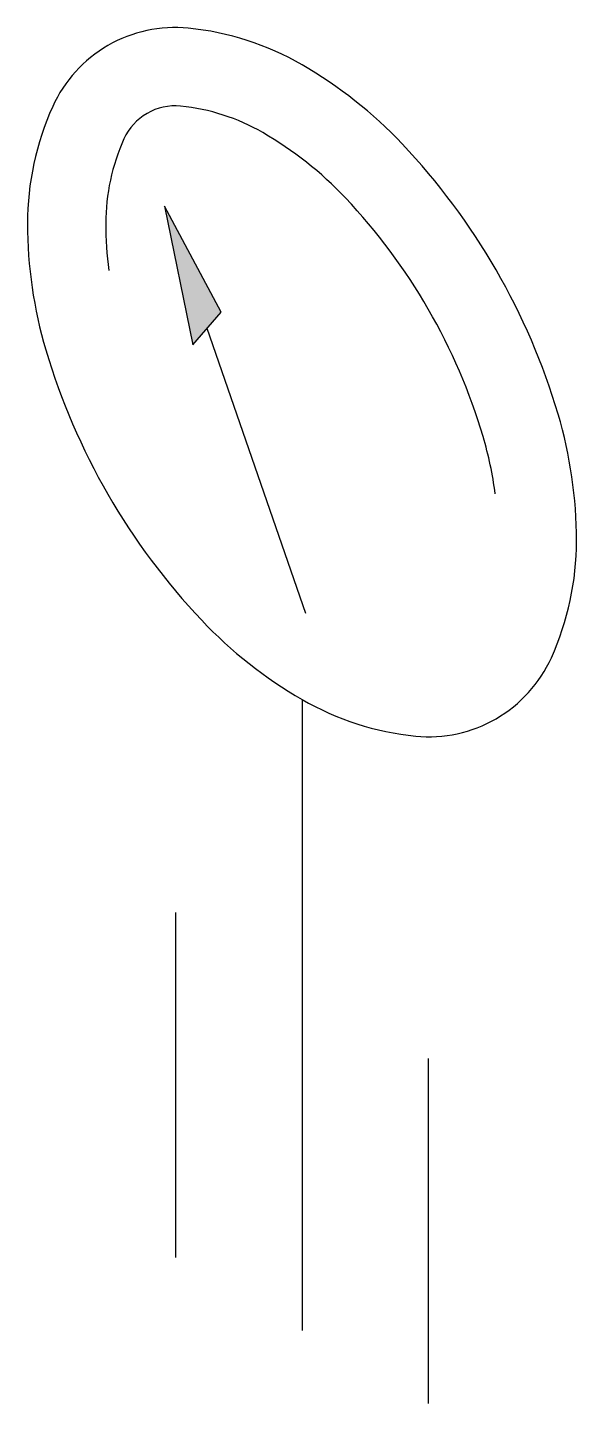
# Model space of a CAD drawing. Header units: millimetres. Extents: x -9887.221 to -9886.903, y -52.073 to -51.276.
import ezdxf

# ---------------------------------------------------------------- set-up
doc = ezdxf.new("R2010")
doc.units = ezdxf.units.MM
doc.header["$LTSCALE"] = 10
doc.layers.add('Tub_iso_componentes', color=2, linetype='Continuous')

msp = doc.modelspace()

# ---------------------------------------------------------------- hatches: boundary and pattern name
at = {"layer": 'Tub_iso_componentes'}
msp.add_hatch(color=1, dxfattribs=at).paths.add_polyline_path([(-9887.12526, -51.45972), (-9887.10891, -51.44081), (-9887.14167, -51.37941)])

# ---------------------------------------------------------------- linework, layer by layer
at = {"layer": 'Tub_iso_componentes', "color": 1}
for p, q in [((-9887.10891, -51.44081), (-9887.14167, -51.37941)), ((-9887.14167, -51.37941), (-9887.12526, -51.45972)), ((-9887.12526, -51.45972), (-9887.10891, -51.44081)), ((-9887.0597, -51.61559), (-9887.11708, -51.45027))]:
    msp.add_line(p, q, dxfattribs=at)
at = {"layer": 'Tub_iso_componentes', "color": 2}
msp.add_line((-9887.06196, -51.66536), (-9887.06196, -52.03114), dxfattribs=at)
at = {"layer": 'Tub_iso_componentes'}
for p, q in [((-9887.13529, -51.78881), (-9887.13529, -51.98881)), ((-9886.98863, -52.07348), (-9886.98863, -51.87348))]:
    msp.add_line(p, q, dxfattribs=at)
at = {"layer": 'Tub_iso_componentes', "color": 2}
msp.add_lwpolyline([(-9887.17462, -51.54644, 0.058752), (-9887.12015, -51.61945, 0.072341), (-9887.06196, -51.66536, 0.106617), (-9886.99597, -51.68659, 0.156851), (-9886.94931, -51.67652, 0.156851), (-9886.91726, -51.64114, 0.106617), (-9886.90265, -51.57338, 0.072341), (-9886.91332, -51.50004, 0.058752), (-9886.94931, -51.41636, 0.058752), (-9887.00378, -51.34335, 0.072341), (-9887.06196, -51.29744, 0.106617), (-9887.12795, -51.27622, 0.156851), (-9887.17462, -51.28628, 0.156851), (-9887.20666, -51.32166, 0.106617), (-9887.22128, -51.38942, 0.072341), (-9887.21061, -51.46276, 0.058752)], format="xyb", close=True, dxfattribs=at)
at = {"layer": 'Tub_iso_componentes', "color": 1}
msp.add_lwpolyline([(-9886.94984, -51.54614, 0.040024), (-9886.95687, -51.51298, 0.058752), (-9886.98866, -51.43908, 0.058752), (-9887.03677, -51.37459, 0.072341), (-9887.08468, -51.33679, 0.106617), (-9887.13243, -51.32143, 0.156851), (-9887.1519, -51.32563, 0.156851), (-9887.16527, -51.34039, 0.106617), (-9887.17585, -51.38942, 0.032224), (-9887.17409, -51.41667, 0.032224)], format="xyb", dxfattribs=at)

doc.saveas('drawing.dxf')
